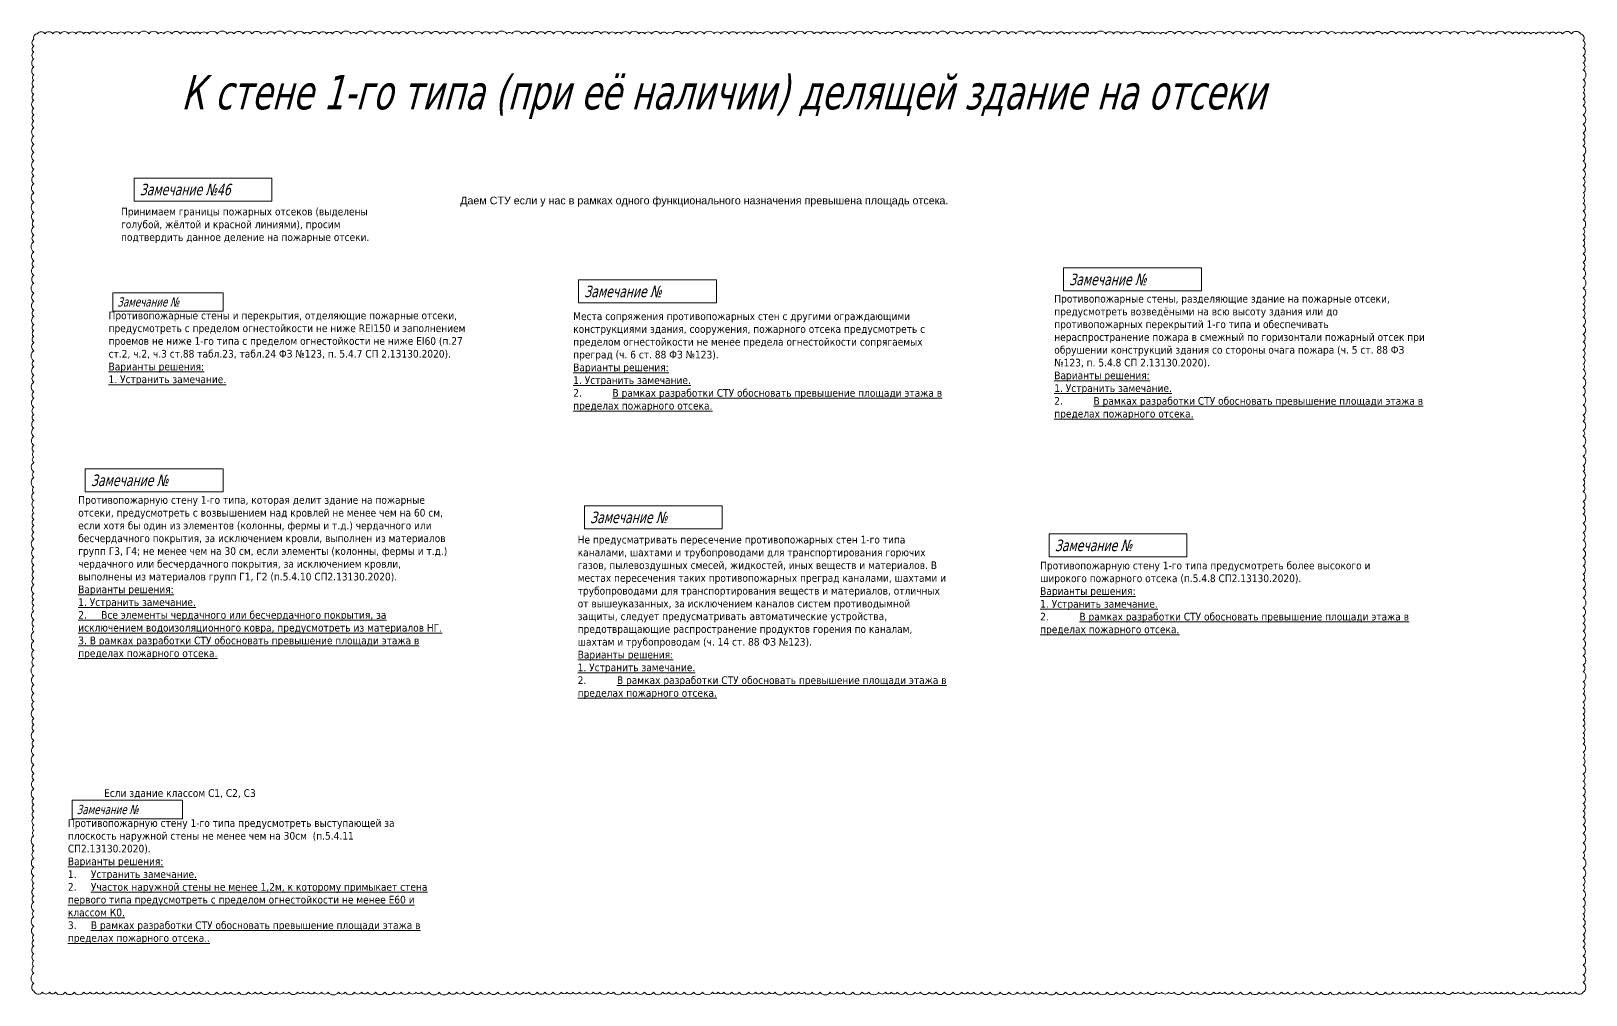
# Model space of a CAD drawing. Header units: millimetres. Extents: x -204396 to 1997851, y -2958255 to 237418.
# Drawn here: x 981179 to 1102920, y 45118 to 120599 of the extents above; entities that cross this region are included whole.
import ezdxf

# ---------------------------------------------------------------- set-up
doc = ezdxf.new("R2010")
doc.units = ezdxf.units.MM
for name, color, linetype, lineweight in [('экспертиза', 1, 'Continuous', 0), ('экспертиза ДУ', 1, 'Continuous', 0), ('экспертиза пояснения для заказчика', 6, 'Continuous', 0)]:
    doc.layers.add(name, color=color, linetype=linetype, lineweight=lineweight)
doc.styles.get("Standard").update_dxf_attribs({"font": 'arial.ttf'})
doc.styles.add('ЭКСПЕРТИЗА', font='tahoma.ttf')

msp = doc.modelspace()

# ---------------------------------------------------------------- linework, layer by layer
at = {"layer": 'экспертиза', "color": 2}
msp.add_lwpolyline([(1102713, 45325, 0.5205671), (1102713, 46100, 0.5205671), (1102713, 46682, 0.5205671), (1102713, 47457, 0.5205671), (1102713, 48170, 0.5205671), (1102713, 48839, 0.5205671), (1102713, 49365, 0.5205671), (1102713, 49832, 0.5205671), (1102713, 50492, 0.5205671), (1102713, 51057, 0.5205671), (1102713, 51468, 0.5205671), (1102713, 52017, 0.5205671), (1102713, 52630, 0.5205671), (1102713, 53312, 0.5205671), (1102713, 53737, 0.5205671), (1102713, 54278, 0.5205671), (1102713, 55038, 0.5205671), (1102713, 55835, 0.5205671), (1102713, 56247, 0.5205671), (1102713, 57015, 0.5205671), (1102713, 57768, 0.5205671), (1102713, 58465, 0.5205671), (1102713, 59051, 0.5205671), (1102713, 59529, 0.5205671), (1102713, 60102, 0.5205671), (1102713, 60742, 0.5205671), (1102713, 61324, 0.5205671), (1102713, 61856, 0.5205671), (1102713, 62400, 0.5205671), (1102713, 63149, 0.5205671), (1102713, 63680, 0.5205671), (1102713, 64111, 0.5205671), (1102713, 64787, 0.5205671), (1102713, 65234, 0.5205671), (1102713, 65641, 0.5205671), (1102713, 66172, 0.5205671), (1102713, 66656, 0.5205671), (1102713, 67102, 0.5205671), (1102713, 67610, 0.5205671), (1102713, 68045, 0.5205671), (1102713, 68697, 0.5205671), (1102713, 69098, 0.5205671), (1102713, 69642, 0.5205671), (1102713, 70432, 0.5205671), (1102713, 70940, 0.5205671), (1102713, 71682, 0.5205671), (1102713, 72270, 0.5205671), (1102713, 72954, 0.5205671), (1102713, 73617, 0.5205671), (1102713, 74216, 0.5205671), (1102713, 74767, 0.5205671), (1102713, 75443, 0.5205671), (1102713, 76228, 0.5205671), (1102713, 76965, 0.5205671), (1102713, 77605, 0.5205671), (1102713, 78058, 0.5205671), (1102713, 78727, 0.5205671), (1102713, 79321, 0.5205671), (1102713, 79997, 0.5205671), (1102713, 80740, 0.5205671), (1102713, 81300, 0.5205671), (1102713, 82056, 0.5205671), (1102713, 82779, 0.5205671), (1102713, 83257, 0.5205671), (1102713, 83758, 0.5205671), (1102713, 84536, 0.5205671), (1102713, 85021, 0.5205671), (1102713, 85462, 0.5205671), (1102713, 86114, 0.5205671), (1102713, 86564, 0.5205671), (1102713, 87317, 0.5205671), (1102713, 88102, 0.5205671), (1102713, 88876, 0.5205671), (1102713, 89308, 0.5205671), (1102713, 90052, 0.5205671), (1102713, 90515, 0.5205671), (1102713, 91310, 0.5205671), (1102713, 92081, 0.5205671), (1102713, 92689, 0.5205671), (1102713, 93448, 0.5205671), (1102713, 94116, 0.5205671), (1102713, 94520, 0.5205671), (1102713, 95077, 0.5205671), (1102713, 95623, 0.5205671), (1102713, 96264, 0.5205671), (1102713, 96841, 0.5205671), (1102713, 97526, 0.5205671), (1102713, 98204, 0.5205671), (1102713, 98744, 0.5205671), (1102713, 99201, 0.5205671), (1102713, 99743, 0.5205671), (1102713, 100469, 0.5205671), (1102713, 101265, 0.5205671), (1102713, 101967, 0.5205671), (1102713, 102478, 0.5205671), (1102713, 103163, 0.5205671), (1102713, 103760, 0.5205671), (1102713, 104209, 0.5205671), (1102713, 104681, 0.5205671), (1102713, 105118, 0.5205671), (1102713, 105840, 0.5205671), (1102713, 106509, 0.5205671), (1102713, 107105, 0.5205671), (1102713, 107523, 0.5205671), (1102713, 107940, 0.5205671), (1102713, 108520, 0.5205671), (1102713, 109068, 0.5205671), (1102713, 109733, 0.5205671), (1102713, 110414, 0.5205671), (1102713, 110863, 0.5205671), (1102713, 111608, 0.5205671), (1102713, 112092, 0.5205671), (1102713, 112611, 0.5205671), (1102713, 113288, 0.5205671), (1102713, 114030, 0.5205671), (1102713, 114772, 0.5205671), (1102713, 115302, 0.5205671), (1102713, 115788, 0.5205671), (1102713, 116200, 0.5205671), (1102713, 116786, 0.5205671), (1102713, 117568, 0.5205671), (1102713, 118103, 0.5205671), (1102713, 118674, 0.5205671), (1102713, 119285, 0.5205671), (1102713, 119847, 0.5205671), (1102508, 120391, 0.5205671), (1101793, 120391, 0.5205671), (1101095, 120391, 0.5205671), (1100577, 120391, 0.5205671), (1100073, 120391, 0.5205671), (1099537, 120391, 0.5205671), (1099022, 120391, 0.5205671), (1098612, 120391, 0.5205671), (1098160, 120391, 0.5205671), (1097678, 120391, 0.5205671), (1097178, 120391, 0.5205671), (1096590, 120391, 0.5205671), (1095861, 120391, 0.5205671), (1095459, 120391, 0.5205671), (1094904, 120391, 0.5205671), (1094120, 120391, 0.5205671), (1093699, 120391, 0.5205671), (1092928, 120391, 0.5205671), (1092288, 120391, 0.5205671), (1091512, 120391, 0.5205671), (1090871, 120391, 0.5205671), (1090141, 120391, 0.5205671), (1089651, 120391, 0.5205671), (1089177, 120391, 0.5205671), (1088678, 120391, 0.5205671), (1088057, 120391, 0.5205671), (1087384, 120391, 0.5205671), (1086974, 120391, 0.5205671), (1086282, 120391, 0.5205671), (1085817, 120391, 0.5205671), (1085229, 120391, 0.5205671), (1084644, 120391, 0.5205671), (1084224, 120391, 0.5205671), (1083763, 120391, 0.5205671), (1083330, 120391, 0.5205671), (1082703, 120391, 0.5205671), (1081954, 120391, 0.5205671), (1081395, 120391, 0.5205671), (1080665, 120391, 0.5205671), (1080221, 120391, 0.5205671), (1079704, 120391, 0.5205671), (1078936, 120391, 0.5205671), (1078479, 120391, 0.5205671), (1077776, 120391, 0.5205671), (1077050, 120391, 0.5205671), (1076585, 120391, 0.5205671), (1076027, 120391, 0.5205671), (1075291, 120391, 0.5205671), (1074602, 120391, 0.5205671), (1073828, 120391, 0.5205671), (1073159, 120391, 0.5205671), (1072750, 120391, 0.5205671), (1072066, 120391, 0.5205671), (1071406, 120391, 0.5205671), (1070728, 120391, 0.5205671), (1070020, 120391, 0.5205671), (1069610, 120391, 0.5205671), (1069184, 120391, 0.5205671), (1068685, 120391, 0.5205671), (1068241, 120391, 0.5205671), (1067483, 120391, 0.5205671), (1067044, 120391, 0.5205671), (1066531, 120391, 0.5205671), (1065929, 120391, 0.5205671), (1065327, 120391, 0.5205671), (1064534, 120391, 0.5205671), (1064074, 120391, 0.5205671), (1063570, 120391, 0.5205671), (1063018, 120391, 0.5205671), (1062484, 120391, 0.5205671), (1062081, 120391, 0.5205671), (1061516, 120391, 0.5205671), (1060976, 120391, 0.5205671), (1060453, 120391, 0.5205671), (1059672, 120391, 0.5205671), (1059080, 120391, 0.5205671), (1058298, 120391, 0.5205671), (1057690, 120391, 0.5205671), (1056933, 120391, 0.5205671), (1056151, 120391, 0.5205671), (1055529, 120391, 0.5205671), (1054780, 120391, 0.5205671), (1054101, 120391, 0.5205671), (1053701, 120391, 0.5205671), (1052944, 120391, 0.5205671), (1052163, 120391, 0.5205671), (1051506, 120391, 0.5205671), (1051027, 120391, 0.5205671), (1050449, 120391, 0.5205671), (1049996, 120391, 0.5205671), (1049312, 120391, 0.5205671), (1048588, 120391, 0.5205671), (1048067, 120391, 0.5205671), (1047645, 120391, 0.5205671), (1046945, 120391, 0.5205671), (1046380, 120391, 0.5205671), (1045637, 120391, 0.5205671), (1044971, 120391, 0.5205671), (1044553, 120391, 0.5205671), (1044018, 120391, 0.5205671), (1043572, 120391, 0.5205671), (1043005, 120391, 0.5205671), (1042490, 120391, 0.5205671), (1041762, 120391, 0.5205671), (1041004, 120391, 0.5205671), (1040273, 120391, 0.5205671), (1039650, 120391, 0.5205671), (1039151, 120391, 0.5205671), (1038483, 120391, 0.5205671), (1038069, 120391, 0.5205671), (1037566, 120391, 0.5205671), (1036988, 120391, 0.5205671), (1036440, 120391, 0.5205671), (1035830, 120391, 0.5205671), (1035195, 120391, 0.5205671), (1034648, 120391, 0.5205671), (1033877, 120391, 0.5205671), (1033221, 120391, 0.5205671), (1032582, 120391, 0.5205671), (1032133, 120391, 0.5205671), (1031410, 120391, 0.5205671), (1030970, 120391, 0.5205671), (1030458, 120391, 0.5205671), (1029761, 120391, 0.5205671), (1029224, 120391, 0.5205671), (1028772, 120391, 0.5205671), (1028041, 120391, 0.5205671), (1027405, 120391, 0.5205671), (1026952, 120391, 0.5205671), (1026407, 120391, 0.5205671), (1025801, 120391, 0.5205671), (1025077, 120391, 0.5205671), (1024552, 120391, 0.5205671), (1024076, 120391, 0.5205671), (1023564, 120391, 0.5205671), (1022867, 120391, 0.5205671), (1022092, 120391, 0.5205671), (1021406, 120391, 0.5205671), (1020807, 120391, 0.5205671), (1020129, 120391, 0.5205671), (1019612, 120391, 0.5205671), (1018829, 120391, 0.5205671), (1018426, 120391, 0.5205671), (1017632, 120391, 0.5205671), (1017072, 120391, 0.5205671), (1016494, 120391, 0.5205671), (1015724, 120391, 0.5205671), (1015067, 120391, 0.5205671), (1014464, 120391, 0.5205671), (1013707, 120391, 0.5205671), (1013205, 120391, 0.5205671), (1012517, 120391, 0.5205671), (1011789, 120391, 0.5205671), (1011349, 120391, 0.5205671), (1010620, 120391, 0.5205671), (1009995, 120391, 0.5205671), (1009475, 120391, 0.5205671), (1008790, 120391, 0.5205671), (1008146, 120391, 0.5205671), (1007355, 120391, 0.5205671), (1006648, 120391, 0.5205671), (1006238, 120391, 0.5205671), (1005451, 120391, 0.5205671), (1004766, 120391, 0.5205671), (1004322, 120391, 0.5205671), (1003730, 120391, 0.5205671), (1003030, 120391, 0.5205671), (1002577, 120391, 0.5205671), (1001823, 120391, 0.5205671), (1001027, 120391, 0.5205671), (1000242, 120391, 0.5205671), (999644, 120391, 0.5205671), (999216, 120391, 0.5205671), (998494, 120391, 0.5205671), (997763, 120391, 0.5205671), (997053, 120391, 0.5205671), (996539, 120391, 0.5205671), (995751, 120391, 0.5205671), (994974, 120391, 0.5205671), (994423, 120391, 0.5205671), (993934, 120391, 0.5205671), (993460, 120391, 0.5205671), (992877, 120391, 0.5205671), (992195, 120391, 0.5205671), (991558, 120391, 0.5205671), (991141, 120391, 0.5205671), (990397, 120391, 0.5205671), (989615, 120391, 0.5205671), (989067, 120391, 0.5205671), (988482, 120391, 0.5205671), (987937, 120391, 0.5205671), (987519, 120391, 0.5205671), (986879, 120391, 0.5205671), (986325, 120391, 0.5205671), (985743, 120391, 0.5205671), (985297, 120391, 0.5205671), (984674, 120391, 0.5205671), (984116, 120391, 0.5205671), (983466, 120391, 0.5205671), (982881, 120391, 0.5205671), (982260, 120391, 0.5205671), (981678, 120391, 0.5205671), (981387, 119960, 0.5205671), (981387, 119422, 0.5205671), (981387, 118962, 0.5205671), (981387, 118411, 0.5205671), (981387, 117788, 0.5205671), (981387, 117167, 0.5205671), (981387, 116741, 0.5205671), (981387, 116249, 0.5205671), (981387, 115640, 0.5205671), (981387, 115177, 0.5205671), (981387, 114548, 0.5205671), (981387, 114042, 0.5205671), (981387, 113559, 0.5205671), (981387, 113030, 0.5205671), (981387, 112370, 0.5205671), (981387, 111726, 0.5205671), (981387, 111097, 0.5205671), (981387, 110443, 0.5205671), (981387, 109780, 0.5205671), (981387, 109251, 0.5205671), (981387, 108650, 0.5205671), (981387, 107933, 0.5205671), (981387, 107183, 0.5205671), (981387, 106402, 0.5205671), (981387, 105721, 0.5205671), (981387, 105275, 0.5205671), (981387, 104634, 0.5205671), (981387, 104102, 0.5205671), (981387, 103309, 0.5205671), (981387, 102611, 0.5205671), (981387, 102145, 0.5205671), (981387, 101470, 0.5205671), (981387, 100857, 0.5205671), (981387, 100066, 0.5205671), (981387, 99432, 0.5205671), (981387, 98725, 0.5205671), (981387, 98250, 0.5205671), (981387, 97614, 0.5205671), (981387, 97138, 0.5205671), (981387, 96692, 0.5205671), (981387, 96205, 0.5205671), (981387, 95567, 0.5205671), (981387, 94780, 0.5205671), (981387, 94316, 0.5205671), (981387, 93649, 0.5205671), (981387, 93112, 0.5205671), (981387, 92346, 0.5205671), (981387, 91833, 0.5205671), (981387, 91117, 0.5205671), (981387, 90577, 0.5205671), (981387, 90109, 0.5205671), (981387, 89501, 0.5205671), (981387, 88860, 0.5205671), (981387, 88160, 0.5205671), (981387, 87659, 0.5205671), (981387, 87253, 0.5205671), (981387, 86820, 0.5205671), (981387, 86085, 0.5205671), (981387, 85640, 0.5205671), (981387, 84859, 0.5205671), (981387, 84436, 0.5205671), (981387, 83828, 0.5205671), (981387, 83287, 0.5205671), (981387, 82867, 0.5205671), (981387, 82346, 0.5205671), (981387, 81883, 0.5205671), (981387, 81347, 0.5205671), (981387, 80812, 0.5205671), (981387, 80063, 0.5205671), (981387, 79392, 0.5205671), (981387, 78785, 0.5205671), (981387, 78260, 0.5205671), (981387, 77770, 0.5205671), (981387, 77236, 0.5205671), (981387, 76547, 0.5205671), (981387, 76074, 0.5205671), (981387, 75615, 0.5205671), (981387, 75185, 0.5205671), (981387, 74497, 0.5205671), (981387, 73972, 0.5205671), (981387, 73570, 0.5205671), (981387, 72819, 0.5205671), (981387, 72091, 0.5205671), (981387, 71466, 0.5205671), (981387, 70911, 0.5205671), (981387, 70116, 0.5205671), (981387, 69403, 0.5205671), (981387, 68742, 0.5205671), (981387, 68093, 0.5205671), (981387, 67513, 0.5205671), (981387, 66773, 0.5205671), (981387, 66287, 0.5205671), (981387, 65789, 0.5205671), (981387, 65046, 0.5205671), (981387, 64586, 0.5205671), (981387, 63910, 0.5205671), (981387, 63135, 0.5205671), (981387, 62465, 0.5205671), (981387, 61954, 0.5205671), (981387, 61259, 0.5205671), (981387, 60492, 0.5205671), (981387, 60033, 0.5205671), (981387, 59510, 0.5205671), (981387, 58994, 0.5205671), (981387, 58433, 0.5205671), (981387, 58010, 0.5205671), (981387, 57591, 0.5205671), (981387, 56819, 0.5205671), (981387, 56372, 0.5205671), (981387, 55830, 0.5205671), (981387, 55107, 0.5205671), (981387, 54415, 0.5205671), (981387, 53869, 0.5205671), (981387, 53456, 0.5205671), (981387, 52885, 0.5205671), (981387, 52390, 0.5205671), (981387, 51692, 0.5205671), (981387, 51254, 0.5205671), (981387, 50480, 0.5205671), (981387, 49793, 0.5205671), (981387, 49391, 0.5205671), (981387, 48932, 0.5205671), (981387, 48338, 0.5205671), (981387, 47798, 0.5205671), (981387, 47359, 0.5205671), (981387, 46816, 0.5205671), (981387, 46017, 0.5205671), (981387, 45405, 0.5205671), (982072, 45325, 0.5205671), (982616, 45325, 0.5205671), (983086, 45325, 0.5205671), (983844, 45325, 0.5205671), (984557, 45325, 0.5205671), (985302, 45325, 0.5205671), (985793, 45325, 0.5205671), (986309, 45325, 0.5205671), (986816, 45325, 0.5205671), (987403, 45325, 0.5205671), (987833, 45325, 0.5205671), (988341, 45325, 0.5205671), (988826, 45325, 0.5205671), (989446, 45325, 0.5205671), (989973, 45325, 0.5205671), (990515, 45325, 0.5205671), (991184, 45325, 0.5205671), (991843, 45325, 0.5205671), (992533, 45325, 0.5205671), (993179, 45325, 0.5205671), (993864, 45325, 0.5205671), (994345, 45325, 0.5205671), (994977, 45325, 0.5205671), (995715, 45325, 0.5205671), (996346, 45325, 0.5205671), (996804, 45325, 0.5205671), (997444, 45325, 0.5205671), (998194, 45325, 0.5205671), (998720, 45325, 0.5205671), (999184, 45325, 0.5205671), (999882, 45325, 0.5205671), (1000392, 45325, 0.5205671), (1000934, 45325, 0.5205671), (1001361, 45325, 0.5205671), (1002046, 45325, 0.5205671), (1002453, 45325, 0.5205671), (1002891, 45325, 0.5205671), (1003376, 45325, 0.5205671), (1003917, 45325, 0.5205671), (1004451, 45325, 0.5205671), (1005246, 45325, 0.5205671), (1005769, 45325, 0.5205671), (1006503, 45325, 0.5205671), (1007049, 45325, 0.5205671), (1007531, 45325, 0.5205671), (1008157, 45325, 0.5205671), (1008877, 45325, 0.5205671), (1009590, 45325, 0.5205671), (1010145, 45325, 0.5205671), (1010786, 45325, 0.5205671), (1011321, 45325, 0.5205671), (1011739, 45325, 0.5205671), (1012337, 45325, 0.5205671), (1013123, 45325, 0.5205671), (1013921, 45325, 0.5205671), (1014502, 45325, 0.5205671), (1015036, 45325, 0.5205671), (1015718, 45325, 0.5205671), (1016389, 45325, 0.5205671), (1017023, 45325, 0.5205671), (1017726, 45325, 0.5205671), (1018498, 45325, 0.5205671), (1019156, 45325, 0.5205671), (1019722, 45325, 0.5205671), (1020144, 45325, 0.5205671), (1020817, 45325, 0.5205671), (1021407, 45325, 0.5205671), (1022048, 45325, 0.5205671), (1022697, 45325, 0.5205671), (1023145, 45325, 0.5205671), (1023612, 45325, 0.5205671), (1024107, 45325, 0.5205671), (1024662, 45325, 0.5205671), (1025201, 45325, 0.5205671), (1025706, 45325, 0.5205671), (1026365, 45325, 0.5205671), (1026782, 45325, 0.5205671), (1027512, 45325, 0.5205671), (1028000, 45325, 0.5205671), (1028555, 45325, 0.5205671), (1029204, 45325, 0.5205671), (1029923, 45325, 0.5205671), (1030647, 45325, 0.5205671), (1031112, 45325, 0.5205671), (1031689, 45325, 0.5205671), (1032316, 45325, 0.5205671), (1033062, 45325, 0.5205671), (1033757, 45325, 0.5205671), (1034532, 45325, 0.5205671), (1034976, 45325, 0.5205671), (1035418, 45325, 0.5205671), (1036041, 45325, 0.5205671), (1036622, 45325, 0.5205671), (1037365, 45325, 0.5205671), (1037909, 45325, 0.5205671), (1038396, 45325, 0.5205671), (1038978, 45325, 0.5205671), (1039430, 45325, 0.5205671), (1040212, 45325, 0.5205671), (1040778, 45325, 0.5205671), (1041299, 45325, 0.5205671), (1041715, 45325, 0.5205671), (1042336, 45325, 0.5205671), (1042972, 45325, 0.5205671), (1043753, 45325, 0.5205671), (1044307, 45325, 0.5205671), (1044789, 45325, 0.5205671), (1045524, 45325, 0.5205671), (1046252, 45325, 0.5205671), (1046770, 45325, 0.5205671), (1047543, 45325, 0.5205671), (1048077, 45325, 0.5205671), (1048538, 45325, 0.5205671), (1049005, 45325, 0.5205671), (1049639, 45325, 0.5205671), (1050391, 45325, 0.5205671), (1050815, 45325, 0.5205671), (1051511, 45325, 0.5205671), (1052022, 45325, 0.5205671), (1052695, 45325, 0.5205671), (1053370, 45325, 0.5205671), (1054043, 45325, 0.5205671), (1054517, 45325, 0.5205671), (1054977, 45325, 0.5205671), (1055602, 45325, 0.5205671), (1056273, 45325, 0.5205671), (1057054, 45325, 0.5205671), (1057747, 45325, 0.5205671), (1058411, 45325, 0.5205671), (1058952, 45325, 0.5205671), (1059573, 45325, 0.5205671), (1060180, 45325, 0.5205671), (1060667, 45325, 0.5205671), (1061451, 45325, 0.5205671), (1062173, 45325, 0.5205671), (1062876, 45325, 0.5205671), (1063604, 45325, 0.5205671), (1064108, 45325, 0.5205671), (1064672, 45325, 0.5205671), (1065445, 45325, 0.5205671), (1066160, 45325, 0.5205671), (1066746, 45325, 0.5205671), (1067431, 45325, 0.5205671), (1068057, 45325, 0.5205671), (1068618, 45325, 0.5205671), (1069291, 45325, 0.5205671), (1069697, 45325, 0.5205671), (1070252, 45325, 0.5205671), (1070661, 45325, 0.5205671), (1071350, 45325, 0.5205671), (1072043, 45325, 0.5205671), (1072461, 45325, 0.5205671), (1073085, 45325, 0.5205671), (1073791, 45325, 0.5205671), (1074238, 45325, 0.5205671), (1074640, 45325, 0.5205671), (1075210, 45325, 0.5205671), (1075868, 45325, 0.5205671), (1076628, 45325, 0.5205671), (1077345, 45325, 0.5205671), (1077912, 45325, 0.5205671), (1078448, 45325, 0.5205671), (1079076, 45325, 0.5205671), (1079572, 45325, 0.5205671), (1080218, 45325, 0.5205671), (1080776, 45325, 0.5205671), (1081426, 45325, 0.5205671), (1082182, 45325, 0.5205671), (1082896, 45325, 0.5205671), (1083630, 45325, 0.5205671), (1084245, 45325, 0.5205671), (1084730, 45325, 0.5205671), (1085271, 45325, 0.5205671), (1085817, 45325, 0.5205671), (1086511, 45325, 0.5205671), (1087230, 45325, 0.5205671), (1087814, 45325, 0.5205671), (1088347, 45325, 0.5205671), (1088891, 45325, 0.5205671), (1089356, 45325, 0.5205671), (1089815, 45325, 0.5205671), (1090338, 45325, 0.5205671), (1090790, 45325, 0.5205671), (1091338, 45325, 0.5205671), (1091807, 45325, 0.5205671), (1092503, 45325, 0.5205671), (1092909, 45325, 0.5205671), (1093325, 45325, 0.5205671), (1093935, 45325, 0.5205671), (1094556, 45325, 0.5205671), (1094988, 45325, 0.5205671), (1095392, 45325, 0.5205671), (1095850, 45325, 0.5205671), (1096290, 45325, 0.5205671), (1096778, 45325, 0.5205671), (1097257, 45325, 0.5205671), (1098017, 45325, 0.5205671), (1098573, 45325, 0.5205671), (1099020, 45325, 0.5205671), (1099789, 45325, 0.5205671), (1100310, 45325, 0.5205671), (1100711, 45325, 0.5205671), (1101170, 45325, 0.5205671), (1101667, 45325, 0.5205671), (1102101, 45325, 0.5205671)], format="xyb", close=True, dxfattribs=at)
at = {"layer": 'экспертиза', "lineweight": 0, "transparency": 33554687}
for points in [[(989237, 109091), (1000037, 109091), (1000037, 107291), (989237, 107291), (989237, 109091)], [(1024040, 101109), (1034840, 101109), (1034840, 99309), (1024040, 99309), (1024040, 101109)], [(1062011, 102049), (1072811, 102049), (1072811, 100249), (1062011, 100249), (1062011, 102049)], [(985415, 86321), (996215, 86321), (996215, 84521), (985415, 84521), (985415, 86321)], [(1024499, 83416), (1035299, 83416), (1035299, 81616), (1024499, 81616), (1024499, 83416)], [(1060885, 81221), (1071685, 81221), (1071685, 79421), (1060885, 79421), (1060885, 81221)]]:
    msp.add_lwpolyline(points, dxfattribs=at)
at = {"layer": 'экспертиза', "ltscale": 100}
for points in [[(987575, 100110), (996215, 100110), (996215, 98670), (987575, 98670), (987575, 100110)], [(984390, 60359), (993030, 60359), (993030, 58919), (984390, 58919), (984390, 60359)]]:
    msp.add_lwpolyline(points, dxfattribs=at)

# ---------------------------------------------------------------- texts
at = {"layer": 'экспертиза', "lineweight": 0, "ltscale": 100, "transparency": 33554687, "style": 'ЭКСПЕРТИЗА', "oblique": 14.99998, "width": 0.8}
for s, p in [('Замечание №46', (989687, 107741)), ('Замечание №', (1062461, 100699)), ('Замечание №', (1024490, 99759)), ('Замечание №', (985865, 84971)), ('Замечание №', (1024949, 82066)), ('Замечание №', (1061335, 79871))]:
    msp.add_text(s, height=900, dxfattribs=at).set_placement(p)
at = {"layer": 'экспертиза', "ltscale": 100, "style": 'ЭКСПЕРТИЗА', "oblique": 14.99998, "width": 0.8}
for s, p in [('Замечание №', (987935, 99030)), ('Замечание № ', (984750, 59279))]:
    msp.add_text(s, height=720, dxfattribs=at).set_placement(p)
at = {"layer": 'экспертиза', "color": 2, "insert": (1014777, 107634), "char_height": 600, "width": 46020.08, "attachment_point": 1}
msp.add_mtext('Даем СТУ если у нас в рамках одного функционального назначения превышена площадь отсека.', dxfattribs=at)
at = {"layer": 'экспертиза', "lineweight": 0, "ltscale": 100, "transparency": 33554687, "insert": (988220, 106763), "char_height": 2400, "width": 21895.6, "attachment_point": 1, "style": 'ЭКСПЕРТИЗА'}
msp.add_mtext('\\H0.25x;Принимаем границы пожарных отсеков (выделены  голубой, жёлтой и красной линиями), просим подтвердить данное деление на пожарные отсеки. ', dxfattribs=at)
at = {"layer": 'экспертиза', "lineweight": 0, "char_height": 600, "width": 28948.38, "attachment_point": 1, "style": 'ЭКСПЕРТИЗА'}
for s, insert in [('Противопожарные стены, разделяющие здание на пожарные отсеки, предусмотреть возведёными на всю высоту здания или до противопожарных перекрытий 1-го типа и обеспечивать нераспространение пожара в смежный по горизонтали пожарный отсек при обрушении конструкций здания со стороны очага пожара (ч. 5 ст. 88 ФЗ №123, п. 5.4.8 СП 2.13130.2020).\\P{\\L\\C6;Варианты решения:\\P1. Устранить замечание.\\P\\l\\C2;2.^I\\~\\~ \\LВ рамках разработки СТУ обосновать превышение площади этажа в пределах пожарного отсека.}', (1061293, 99938)), ('Противопожарные стены и перекрытия, отделяющие пожарные отсеки, предусмотреть с пределом огнестойкости не ниже REI150 и заполнением проемов не ниже 1-го типа с пределом огнестойкости не ниже EI60 (п.27 ст.2, ч.2, ч.3 ст.88 табл.23, табл.24 ФЗ №123, п. 5.4.7 СП 2.13130.2020).\\P{\\L\\C6;Варианты решения:\\P1. Устранить замечание.}', (987246, 98629)), ('Места сопряжения противопожарных стен с другими ограждающими конструкциями здания, сооружения, пожарного отсека предусмотреть с пределом огнестойкости не менее предела огнестойкости сопрягаемых преград (ч. 6 ст. 88 ФЗ №123).\\P{\\L\\C6;Варианты решения:\\P1. Устранить замечание.\\P\\l\\C2;2.^I\\~\\~ \\LВ рамках разработки СТУ обосновать превышение площади этажа в пределах пожарного отсека.}', (1023627, 98565)), ('Противопожарную стену 1-го типа, которая делит здание на пожарные отсеки, предусмотреть с возвышением над кровлей не менее чем на 60 см, если хотя бы один из элементов (колонны, фермы и т.д.) чердачного или бесчердачного покрытия, за исключением кровли, выполнен из материалов групп Г3, Г4; не менее чем на 30\\~см, если элементы (колонны, фермы и т.д.) чердачного или бесчердачного покрытия, за исключением кровли, выполнены из материалов групп Г1, Г2 (п.5.4.10 СП2.13130.2020).\\P{\\L\\C6;Варианты решения:\\P1. Устранить замечание.\\P2.     Все элементы чердачного или бесчердачного покрытия, за исключением водоизоляционного ковра, предусмотреть из материалов НГ.\\P\\C2;3. В рамках разработки СТУ обосновать превышение площади этажа в пределах пожарного отсека.}', (984870, 84178)), ('Не предусматривать пересечение противопожарных стен 1-го типа каналами, шахтами и трубопроводами для транспортирования горючих газов, пылевоздушных смесей, жидкостей, иных веществ и материалов. В местах пересечения таких противопожарных преград каналами, шахтами и трубопроводами для транспортирования веществ и материалов, отличных от вышеуказанных, за исключением каналов систем противодымной защиты, следует предусматривать автоматические устройства, предотвращающие распространение продуктов горения по каналам, шахтам и трубопроводам (ч. 14 ст. 88 ФЗ №123).\\P{\\L\\C6;Варианты решения:\\P1. Устранить замечание.\\P\\l\\C2;2.^I\\~\\~ \\LВ рамках разработки СТУ обосновать превышение площади этажа в пределах пожарного отсека.}', (1023977, 81070)), ('Противопожарную стену 1-го типа предусмотреть более высокого и широкого пожарного отсека (п.5.4.8 СП2.13130.2020).\\P{\\L\\C6;Варианты решения:\\P1. Устранить замечание.\\P\\l\\C2;2.^I\\~\\~ \\LВ рамках разработки СТУ обосновать превышение площади этажа в пределах пожарного отсека.}', (1060188, 79045)), ('Противопожарную стену 1-го типа предусмотреть выступающей за плоскость наружной стены не менее чем на 30см  (п.5.4.11 СП2.13130.2020).\\P{\\L\\C6;Варианты решения:\\P\\pt1800;\\l1.^I\\LУстранить замечание.\\P\\l2.^I\\LУчасток наружной стены не менее 1,2м, к которому примыкает стена первого типа предусмотреть с пределом огнестойкости не менее Е60 и классом К0.\\P\\l3.^I\\LВ рамках разработки СТУ обосновать превышение площади этажа в пределах пожарного отсека..}', (984061, 58878))]:
    msp.add_mtext(s, dxfattribs=dict(at, insert=insert))
at = {"layer": 'экспертиза ДУ', "color": 2, "lineweight": 0, "style": 'ЭКСПЕРТИЗА', "oblique": 14.99998, "width": 0.8}
msp.add_text('К стене 1-го типа (при её наличии) делящей здание на отсеки', height=2700, dxfattribs=at).set_placement((992923, 114473))
at = {"layer": 'экспертиза пояснения для заказчика', "color": 2, "lineweight": 0, "insert": (986893, 61225), "char_height": 600, "width": 21403.86, "attachment_point": 1, "style": 'ЭКСПЕРТИЗА'}
msp.add_mtext('Если здание классом С1, С2, С3', dxfattribs=at)

doc.saveas('drawing.dxf')
